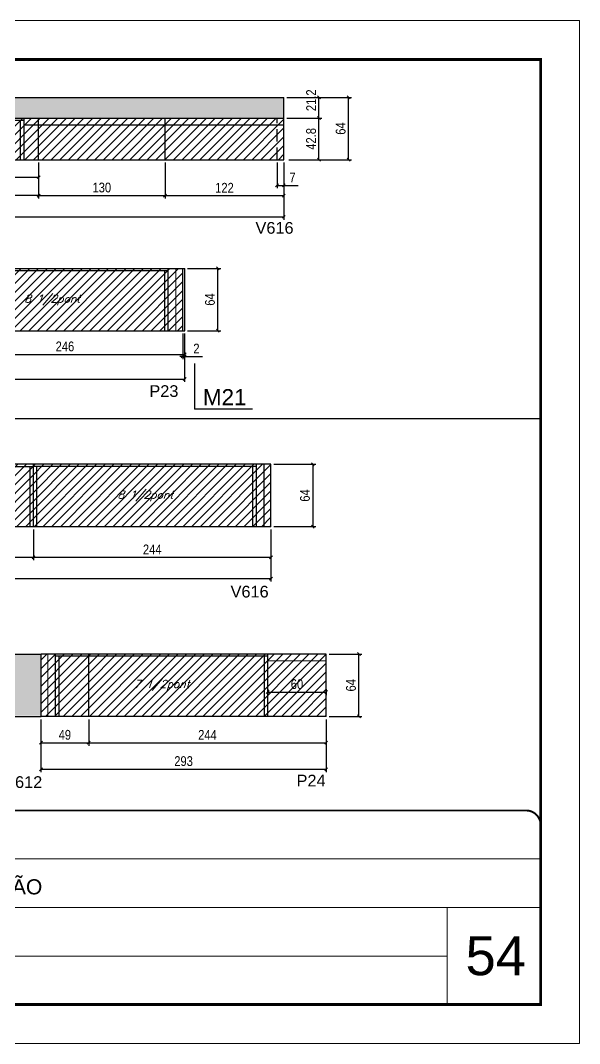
# Model space of a CAD drawing. Extents: x -20960 to -5926, y -2106 to 21915.
# Drawn here: x -9711 to -9137, y 5934 to 6984 of the extents above; entities that cross this region are included whole.
import ezdxf

# ---------------------------------------------------------------- set-up
doc = ezdxf.new("R2010")
doc.units = 0
for name, pattern in [('CONTINUO', [0]), ('DASHED', [0.75, 0.5, -0.25]), ('HIDDEN', [0.375, 0.25, -0.125])]:
    doc.linetypes.add(name, pattern=pattern)
for name, color, linetype in [('5', 5, 'Continuous'), ('COTA', 241, 'Continuous'), ('NOMENCLATURA', 7, 'Continuous'), ('Painéis', 200, 'Continuous'), ('Reaproveitamento', 251, 'Continuous'), ('SARR_2.2x7', 40, 'Continuous'), ('SARR_3.5x7', 81, 'Continuous'), ('texto', 7, 'Continuous')]:
    doc.layers.add(name, color=color, linetype=linetype)
for name, color, linetype, lineweight in [('CARIMBO', 255, 'Continuous', 9), ('Folhas', 255, 'Continuous', 9), ('Sarr 2.2x7', 40, 'Continuous', 9), ('SARRAFO DE PRESSAO', 251, 'DASHED', 9)]:
    doc.layers.add(name, color=color, linetype=linetype, lineweight=lineweight)
doc.styles.add('ARIAL', font='arial.ttf')
doc.styles.add('COTA TECNICA', font='techl___.ttf', dxfattribs={"height": 10})
doc.styles.add('COTA TECNICA-50', font='techl___.ttf', dxfattribs={"height": 9})
doc.styles.add('Romans', font='romans.shx')
doc.styles.get("Standard").update_dxf_attribs({"font": 'arial.ttf'})
doc.dimstyles.new('COTA PAINEL-50', dxfattribs={"dimtxt": 9, "dimasz": 3, "dimexe": 3, "dimexo": 3, "dimgap": 3, "dimtad": 1, "dimdec": 1, "dimzin": 12, "dimdsep": 46, "dimtxsty": 'COTA TECNICA-50', "dimblk1": 'OBLIQUE', "dimblk2": 'OBLIQUE', "dimsah": 1, "dimcen": 0.9, "dimclrd": 4, "dimclre": 4, "dimclrt": 240, "dimadec": 1, "dimazin": 3, "dimtfac": 1, "dimtdec": 1, "dimtmove": 0, "dimatfit": 3, "dimfxl": 1, "dimtolj": 1, "dimtzin": 12, "dimarcsym": 0})
doc.dimstyles.new('PAINEL', dxfattribs={"dimtxt": 10, "dimasz": 3, "dimexe": 3, "dimexo": 3, "dimgap": 3, "dimtad": 1, "dimdec": 1, "dimzin": 12, "dimdsep": 46, "dimtxsty": 'COTA TECNICA', "dimblk1": 'OBLIQUE', "dimblk2": 'OBLIQUE', "dimsah": 1, "dimcen": 0.9, "dimclrd": 4, "dimclre": 4, "dimclrt": 240, "dimadec": 1, "dimazin": 3, "dimtfac": 1, "dimtdec": 1, "dimtmove": 0, "dimatfit": 3, "dimfxl": 1, "dimtolj": 1, "dimtzin": 12, "dimarcsym": 0})
pattern_1 = [(45, (6116.408, 8879.582), (-4.490128, 4.490128), [])]

# ---------------------------------------------------------------- blocks, each defined once
blk = doc.blocks.new('9999999999')
at = {"color": 30, "linetype": 'CONTINUO'}
for p, q in [((98564.6, 34379.6), (99584, 34379.6)), ((98564.6, 34329.8), (99488, 34329.8)), ((99584, 34329.8), (99488, 34329.8)), ((99488, 34329.8), (99488, 34230.2)), ((98564.6, 34280), (99488, 34280))]:
    blk.add_line(p, q, dxfattribs=at)
at = {"color": 30, "linetype": 'CONTINUO', "const_width": 2}
blk.add_lwpolyline([(99584, 34230.2), (99584, 34414.4, 0.414214), (99569, 34429.4), (98229, 34429.4, 0.414214), (98214, 34414.4), (98214, 34245.2, 0.414214), (98229, 34230.2), (99584, 34230.2)], format="xyb", dxfattribs=at)
at = {"layer": 'Folhas'}
blk.add_lwpolyline([(98139, 34190.2), (99624, 34190.2), (99624, 35240.2), (98139, 35240.2)], close=True, dxfattribs=at)
at = {"layer": 'Folhas', "color": 30, "const_width": 3}
blk.add_lwpolyline([(98214, 34230.2), (99584, 34230.2), (99584, 35200.2), (98214, 35200.2)], close=True, dxfattribs=at)
at = {"color": 7, "linetype": 'Continuous', "ltscale": 5, "style": 'ARIAL'}
blk.add_text('HOSPITAL ASSUNÇÃO', height=15.483, dxfattribs=at).set_placement((98837.7, 34343.3))
blk = doc.blocks.new('_Oblique')
at = {"color": 0, "linetype": 'ByBlock', "lineweight": -2}
blk.add_line((-0.5, -0.5), (0.5, 0.5), dxfattribs=at)
blk = doc.blocks.new('*D1899')
at = {"layer": 'COTA', "color": 4, "linetype": 'ByBlock', "lineweight": -2, "transparency": 16777216}
for p, q in [((-9698, 6461.4), (-9698, 6429.9)), ((-9454, 6461.4), (-9454, 6429.9)), ((-9454, 6432.9), (-9698, 6432.9))]:
    blk.add_line(p, q, dxfattribs=at)
at = {"layer": 'Defpoints', "color": 0, "linetype": 'ByBlock', "transparency": 16777216}
for p in [(-9698, 6464.4), (-9454, 6464.4), (-9698, 6432.9)]:
    blk.add_point(p, dxfattribs=at)
at = {"layer": 'COTA', "color": 4, "linetype": 'ByBlock', "lineweight": -2, "transparency": 16777216, "xscale": 3, "yscale": 3, "zscale": 3, "rotation": 180}
blk.add_blockref('_Oblique', (-9698, 6432.9), dxfattribs=at)
at = {"layer": 'COTA', "color": 4, "linetype": 'ByBlock', "lineweight": -2, "transparency": 16777216, "xscale": 3, "yscale": 3, "zscale": 3}
blk.add_blockref('_Oblique', (-9454, 6432.9), dxfattribs=at)
at = {"layer": 'COTA', "color": 240, "linetype": 'ByBlock', "transparency": 16777216, "insert": (-9576, 6441), "char_height": 10, "attachment_point": 5, "style": 'COTA TECNICA'}
blk.add_mtext('\\A1;244', dxfattribs=at)
blk = doc.blocks.new('*D1900')
at = {"layer": 'COTA', "color": 4, "linetype": 'ByBlock', "lineweight": -2, "transparency": 16777216}
for p, q in [((-9887, 6461.4), (-9887, 6429.9)), ((-9698, 6461.4), (-9698, 6429.9)), ((-9698, 6432.9), (-9887, 6432.9))]:
    blk.add_line(p, q, dxfattribs=at)
at = {"layer": 'Defpoints', "color": 0, "linetype": 'ByBlock', "transparency": 16777216}
for p in [(-9887, 6464.4), (-9698, 6464.4), (-9887, 6432.9)]:
    blk.add_point(p, dxfattribs=at)
at = {"layer": 'COTA', "color": 4, "linetype": 'ByBlock', "lineweight": -2, "transparency": 16777216, "xscale": 3, "yscale": 3, "zscale": 3, "rotation": 180}
blk.add_blockref('_Oblique', (-9887, 6432.9), dxfattribs=at)
at = {"layer": 'COTA', "color": 4, "linetype": 'ByBlock', "lineweight": -2, "transparency": 16777216, "xscale": 3, "yscale": 3, "zscale": 3}
blk.add_blockref('_Oblique', (-9698, 6432.9), dxfattribs=at)
at = {"layer": 'COTA', "color": 240, "linetype": 'ByBlock', "transparency": 16777216, "insert": (-9792.5, 6441), "char_height": 10, "attachment_point": 5, "style": 'COTA TECNICA'}
blk.add_mtext('\\A1;189', dxfattribs=at)
blk = doc.blocks.new('*D1937')
at = {"layer": 'COTA', "color": 4, "linetype": 'ByBlock', "lineweight": -2, "transparency": 16777216}
for p, q in [((-9451, 6528.4), (-9408, 6528.4)), ((-9411, 6528.4), (-9411, 6464.4)), ((-9451, 6464.4), (-9408, 6464.4))]:
    blk.add_line(p, q, dxfattribs=at)
at = {"layer": 'Defpoints', "color": 0, "linetype": 'ByBlock', "transparency": 16777216}
for p in [(-9454, 6528.4), (-9454, 6464.4), (-9411, 6464.4)]:
    blk.add_point(p, dxfattribs=at)
at = {"layer": 'COTA', "color": 4, "linetype": 'ByBlock', "lineweight": -2, "transparency": 16777216, "xscale": 3, "yscale": 3, "zscale": 3}
for p, rotation in [((-9411, 6528.4), 90), ((-9411, 6464.4), 270)]:
    blk.add_blockref('_Oblique', p, dxfattribs=dict(at, rotation=rotation))
at = {"layer": 'COTA', "color": 240, "linetype": 'ByBlock', "transparency": 16777216, "insert": (-9419.1, 6496.4), "char_height": 10, "attachment_point": 5, "rotation": 90, "style": 'COTA TECNICA'}
blk.add_mtext('\\A1;64', dxfattribs=at)
blk = doc.blocks.new('*D1910')
at = {"layer": 'COTA', "color": 4, "linetype": 'ByBlock', "lineweight": -2, "transparency": 16777216}
for p, q in [((-9394.3, 6333.6), (-9360.7, 6333.6)), ((-9363.7, 6269.6), (-9363.7, 6333.6)), ((-9394.3, 6269.6), (-9360.7, 6269.6))]:
    blk.add_line(p, q, dxfattribs=at)
at = {"layer": 'Defpoints', "color": 0, "linetype": 'ByBlock', "transparency": 16777216}
for p in [(-9397.3, 6333.6), (-9363.7, 6333.6), (-9397.3, 6269.6)]:
    blk.add_point(p, dxfattribs=at)
at = {"layer": 'COTA', "color": 4, "linetype": 'ByBlock', "lineweight": -2, "transparency": 16777216, "xscale": 3, "yscale": 3, "zscale": 3}
for p, rotation in [((-9363.7, 6333.6), 90), ((-9363.7, 6269.6), 270)]:
    blk.add_blockref('_Oblique', p, dxfattribs=dict(at, rotation=rotation))
at = {"layer": 'COTA', "color": 240, "linetype": 'ByBlock', "transparency": 16777216, "insert": (-9371.8, 6301.6), "char_height": 10, "attachment_point": 5, "rotation": 90, "style": 'COTA TECNICA'}
blk.add_mtext('\\A1;64', dxfattribs=at)
blk = doc.blocks.new('*D1956')
at = {"layer": 'COTA', "color": 4, "linetype": 'ByBlock', "lineweight": -2, "transparency": 16777216}
for p, q in [((-9690.3, 6266.6), (-9690.3, 6212.4)), ((-9397.3, 6266.6), (-9397.3, 6212.4)), ((-9690.3, 6215.4), (-9397.3, 6215.4))]:
    blk.add_line(p, q, dxfattribs=at)
at = {"layer": 'Defpoints', "color": 0, "linetype": 'ByBlock', "transparency": 16777216}
for p in [(-9690.3, 6269.6), (-9397.3, 6269.6), (-9397.3, 6215.4)]:
    blk.add_point(p, dxfattribs=at)
at = {"layer": 'COTA', "color": 4, "linetype": 'ByBlock', "lineweight": -2, "transparency": 16777216, "xscale": 3, "yscale": 3, "zscale": 3, "rotation": 180}
blk.add_blockref('_Oblique', (-9690.3, 6215.4), dxfattribs=at)
at = {"layer": 'COTA', "color": 4, "linetype": 'ByBlock', "lineweight": -2, "transparency": 16777216, "xscale": 3, "yscale": 3, "zscale": 3}
blk.add_blockref('_Oblique', (-9397.3, 6215.4), dxfattribs=at)
at = {"layer": 'COTA', "color": 240, "linetype": 'ByBlock', "transparency": 16777216, "insert": (-9543.8, 6223.7), "char_height": 10, "attachment_point": 5, "style": 'COTA TECNICA'}
blk.add_mtext('\\A1;293', dxfattribs=at)
blk = doc.blocks.new('*D1957')
at = {"layer": 'COTA', "color": 4, "linetype": 'ByBlock', "lineweight": -2, "transparency": 16777216}
for p, q in [((-9690.3, 6266.6), (-9690.3, 6239.6)), ((-9641.3, 6266.6), (-9641.3, 6239.6)), ((-9690.3, 6242.6), (-9641.3, 6242.6))]:
    blk.add_line(p, q, dxfattribs=at)
at = {"layer": 'Defpoints', "color": 0, "linetype": 'ByBlock', "transparency": 16777216}
for p in [(-9690.3, 6269.6), (-9641.3, 6269.6), (-9641.3, 6242.6)]:
    blk.add_point(p, dxfattribs=at)
at = {"layer": 'COTA', "color": 4, "linetype": 'ByBlock', "lineweight": -2, "transparency": 16777216, "xscale": 3, "yscale": 3, "zscale": 3, "rotation": 180}
blk.add_blockref('_Oblique', (-9690.3, 6242.6), dxfattribs=at)
at = {"layer": 'COTA', "color": 4, "linetype": 'ByBlock', "lineweight": -2, "transparency": 16777216, "xscale": 3, "yscale": 3, "zscale": 3}
blk.add_blockref('_Oblique', (-9641.3, 6242.6), dxfattribs=at)
at = {"layer": 'COTA', "color": 240, "linetype": 'ByBlock', "transparency": 16777216, "insert": (-9665.8, 6250.7), "char_height": 10, "attachment_point": 5, "style": 'COTA TECNICA'}
blk.add_mtext('\\A1;49', dxfattribs=at)
blk = doc.blocks.new('*D1958')
at = {"layer": 'COTA', "color": 4, "linetype": 'ByBlock', "lineweight": -2, "transparency": 16777216}
for p, q in [((-9641.3, 6266.6), (-9641.3, 6239.6)), ((-9397.3, 6266.6), (-9397.3, 6239.6)), ((-9641.3, 6242.6), (-9397.3, 6242.6))]:
    blk.add_line(p, q, dxfattribs=at)
at = {"layer": 'Defpoints', "color": 0, "linetype": 'ByBlock', "transparency": 16777216}
for p in [(-9641.3, 6269.6), (-9397.3, 6269.6), (-9397.3, 6242.6)]:
    blk.add_point(p, dxfattribs=at)
at = {"layer": 'COTA', "color": 4, "linetype": 'ByBlock', "lineweight": -2, "transparency": 16777216, "xscale": 3, "yscale": 3, "zscale": 3, "rotation": 180}
blk.add_blockref('_Oblique', (-9641.3, 6242.6), dxfattribs=at)
at = {"layer": 'COTA', "color": 4, "linetype": 'ByBlock', "lineweight": -2, "transparency": 16777216, "xscale": 3, "yscale": 3, "zscale": 3}
blk.add_blockref('_Oblique', (-9397.3, 6242.6), dxfattribs=at)
at = {"layer": 'COTA', "color": 240, "linetype": 'ByBlock', "transparency": 16777216, "insert": (-9519.3, 6250.7), "char_height": 10, "attachment_point": 5, "style": 'COTA TECNICA'}
blk.add_mtext('\\A1;244', dxfattribs=at)
blk = doc.blocks.new('*D1959')
at = {"layer": 'COTA', "color": 4, "linetype": 'ByBlock', "lineweight": -2, "transparency": 16777216}
for p, q in [((-9457.3, 6297.5), (-9457.3, 6291.6)), ((-9457.3, 6294.6), (-9397.3, 6294.6)), ((-9397.3, 6297.5), (-9397.3, 6291.6))]:
    blk.add_line(p, q, dxfattribs=at)
at = {"layer": 'Defpoints', "color": 0, "linetype": 'ByBlock', "transparency": 16777216}
for p in [(-9457.3, 6300.5), (-9397.3, 6300.5), (-9397.3, 6294.6)]:
    blk.add_point(p, dxfattribs=at)
at = {"layer": 'COTA', "color": 4, "linetype": 'ByBlock', "lineweight": -2, "transparency": 16777216, "xscale": 3, "yscale": 3, "zscale": 3, "rotation": 180}
blk.add_blockref('_Oblique', (-9457.3, 6294.6), dxfattribs=at)
at = {"layer": 'COTA', "color": 4, "linetype": 'ByBlock', "lineweight": -2, "transparency": 16777216, "xscale": 3, "yscale": 3, "zscale": 3}
blk.add_blockref('_Oblique', (-9397.3, 6294.6), dxfattribs=at)
at = {"layer": 'COTA', "color": 240, "linetype": 'ByBlock', "transparency": 16777216, "insert": (-9427.3, 6302.7), "char_height": 10, "attachment_point": 5, "style": 'COTA TECNICA'}
blk.add_mtext('\\A1;60', dxfattribs=at)
blk = doc.blocks.new('*D1918')
at = {"layer": 'COTA', "color": 4, "linetype": 'ByBlock', "lineweight": -2, "transparency": 16777216}
for p, q in [((-10133, 6461.4), (-10133, 6408.1)), ((-9454, 6461.4), (-9454, 6408.1)), ((-10133, 6411.1), (-9454, 6411.1))]:
    blk.add_line(p, q, dxfattribs=at)
at = {"layer": 'Defpoints', "color": 0, "linetype": 'ByBlock', "transparency": 16777216}
for p in [(-10133, 6464.4), (-9454, 6464.4), (-9454, 6411.1)]:
    blk.add_point(p, dxfattribs=at)
at = {"layer": 'COTA', "color": 4, "linetype": 'ByBlock', "lineweight": -2, "transparency": 16777216, "xscale": 3, "yscale": 3, "zscale": 3}
for p, rotation in [((-10133, 6411.1), 179.9997168164374), ((-9454, 6411.1), 359.9997168164374)]:
    blk.add_blockref('_Oblique', p, dxfattribs=dict(at, rotation=rotation))
at = {"layer": 'COTA', "color": 240, "linetype": 'ByBlock', "transparency": 16777216, "insert": (-9793.5, 6418.7), "char_height": 9, "attachment_point": 5, "rotation": 359.9997, "style": 'COTA TECNICA-50'}
blk.add_mtext('\\A1;679', dxfattribs=at)
blk = doc.blocks.new('*D1925')
at = {"layer": 'COTA', "color": 4, "linetype": 'ByBlock', "lineweight": -2, "transparency": 16777216}
for p, q in [((-9936.8, 6838), (-9936.8, 6820.1)), ((-9692.8, 6838), (-9692.8, 6820.1)), ((-9936.8, 6823.1), (-9692.8, 6823.1))]:
    blk.add_line(p, q, dxfattribs=at)
at = {"layer": 'Defpoints', "color": 0, "linetype": 'ByBlock', "transparency": 16777216}
for p in [(-9936.8, 6841), (-9692.8, 6841), (-9692.8, 6823.1)]:
    blk.add_point(p, dxfattribs=at)
at = {"layer": 'COTA', "color": 4, "linetype": 'ByBlock', "lineweight": -2, "transparency": 16777216, "xscale": 3, "yscale": 3, "zscale": 3, "rotation": 180}
blk.add_blockref('_Oblique', (-9936.8, 6823.1), dxfattribs=at)
at = {"layer": 'COTA', "color": 4, "linetype": 'ByBlock', "lineweight": -2, "transparency": 16777216, "xscale": 3, "yscale": 3, "zscale": 3}
blk.add_blockref('_Oblique', (-9692.8, 6823.1), dxfattribs=at)
at = {"layer": 'COTA', "color": 240, "linetype": 'ByBlock', "transparency": 16777216, "insert": (-9814.8, 6831.2), "char_height": 10, "attachment_point": 5, "style": 'COTA TECNICA'}
blk.add_mtext('\\A1;244', dxfattribs=at)
blk = doc.blocks.new('*D1961')
at = {"layer": 'COTA', "color": 4, "linetype": 'ByBlock', "lineweight": -2, "transparency": 16777216}
for p, q in [((-9539.7, 6729.5), (-9505.6, 6729.5)), ((-9508.6, 6665.5), (-9508.6, 6729.5)), ((-9539.7, 6665.5), (-9505.6, 6665.5))]:
    blk.add_line(p, q, dxfattribs=at)
at = {"layer": 'Defpoints', "color": 0, "linetype": 'ByBlock', "transparency": 16777216}
for p in [(-9542.7, 6729.5), (-9508.6, 6729.5), (-9542.7, 6665.5)]:
    blk.add_point(p, dxfattribs=at)
at = {"layer": 'COTA', "color": 4, "linetype": 'ByBlock', "lineweight": -2, "transparency": 16777216, "xscale": 3, "yscale": 3, "zscale": 3}
for p, rotation in [((-9508.6, 6729.5), 90), ((-9508.6, 6665.5), 270)]:
    blk.add_blockref('_Oblique', p, dxfattribs=dict(at, rotation=rotation))
at = {"layer": 'COTA', "color": 240, "linetype": 'ByBlock', "transparency": 16777216, "insert": (-9516.7, 6697.5), "char_height": 10, "attachment_point": 5, "rotation": 90, "style": 'COTA TECNICA'}
blk.add_mtext('\\A1;64', dxfattribs=at)
blk = doc.blocks.new('*D1962')
at = {"layer": 'COTA', "color": 4, "linetype": 'ByBlock', "lineweight": -2, "transparency": 16777216}
for p, q in [((-9788.7, 6662.5), (-9788.7, 6638.2)), ((-9542.7, 6662.5), (-9542.7, 6638.2)), ((-9788.7, 6641.2), (-9542.7, 6641.2))]:
    blk.add_line(p, q, dxfattribs=at)
at = {"layer": 'Defpoints', "color": 0, "linetype": 'ByBlock', "transparency": 16777216}
for p in [(-9788.7, 6665.5), (-9542.7, 6665.5), (-9542.7, 6641.2)]:
    blk.add_point(p, dxfattribs=at)
at = {"layer": 'COTA', "color": 4, "linetype": 'ByBlock', "lineweight": -2, "transparency": 16777216, "xscale": 3, "yscale": 3, "zscale": 3, "rotation": 180}
blk.add_blockref('_Oblique', (-9788.7, 6641.2), dxfattribs=at)
at = {"layer": 'COTA', "color": 4, "linetype": 'ByBlock', "lineweight": -2, "transparency": 16777216, "xscale": 3, "yscale": 3, "zscale": 3}
blk.add_blockref('_Oblique', (-9542.7, 6641.2), dxfattribs=at)
at = {"layer": 'COTA', "color": 240, "linetype": 'ByBlock', "transparency": 16777216, "insert": (-9665.7, 6649.3), "char_height": 10, "attachment_point": 5, "style": 'COTA TECNICA'}
blk.add_mtext('\\A1;246', dxfattribs=at)
blk = doc.blocks.new('*D1964')
at = {"layer": 'COTA', "color": 4, "linetype": 'ByBlock', "lineweight": -2, "transparency": 16777216}
for p, q in [((-9544.7, 6662.5), (-9544.7, 6636.2)), ((-9542.7, 6662.5), (-9542.7, 6636.2)), ((-9544.7, 6639.2), (-9547.7, 6639.2)), ((-9544.7, 6639.2), (-9542.7, 6639.2)), ((-9542.7, 6639.2), (-9524.5, 6639.2))]:
    blk.add_line(p, q, dxfattribs=at)
at = {"layer": 'Defpoints', "color": 0, "linetype": 'ByBlock', "transparency": 16777216}
for p in [(-9544.7, 6665.5), (-9542.7, 6665.5), (-9542.7, 6639.2)]:
    blk.add_point(p, dxfattribs=at)
at = {"layer": 'COTA', "color": 4, "linetype": 'ByBlock', "lineweight": -2, "transparency": 16777216, "xscale": 3, "yscale": 3, "zscale": 3}
blk.add_blockref('_Oblique', (-9544.7, 6639.2), dxfattribs=at)
at = {"layer": 'COTA', "color": 4, "linetype": 'ByBlock', "lineweight": -2, "transparency": 16777216, "xscale": 3, "yscale": 3, "zscale": 3, "rotation": 180}
blk.add_blockref('_Oblique', (-9542.7, 6639.2), dxfattribs=at)
at = {"layer": 'COTA', "color": 240, "linetype": 'ByBlock', "transparency": 16777216, "insert": (-9530.6, 6647.2), "char_height": 10, "attachment_point": 5, "style": 'COTA TECNICA'}
blk.add_mtext('\\A1;2', dxfattribs=at)
blk = doc.blocks.new('*D1928')
at = {"layer": 'COTA', "color": 4, "linetype": 'ByBlock', "lineweight": -2, "transparency": 16777216}
for p, q in [((-10211.8, 6838), (-10211.8, 6779.4)), ((-9440.8, 6838), (-9440.8, 6779.4)), ((-10211.8, 6782.4), (-9440.8, 6782.4))]:
    blk.add_line(p, q, dxfattribs=at)
at = {"layer": 'Defpoints', "color": 0, "linetype": 'ByBlock', "transparency": 16777216}
for p in [(-10211.8, 6841), (-9440.8, 6841), (-9440.8, 6782.4)]:
    blk.add_point(p, dxfattribs=at)
at = {"layer": 'COTA', "color": 4, "linetype": 'ByBlock', "lineweight": -2, "transparency": 16777216, "xscale": 3, "yscale": 3, "zscale": 3, "rotation": 180}
blk.add_blockref('_Oblique', (-10211.8, 6782.4), dxfattribs=at)
at = {"layer": 'COTA', "color": 4, "linetype": 'ByBlock', "lineweight": -2, "transparency": 16777216, "xscale": 3, "yscale": 3, "zscale": 3}
blk.add_blockref('_Oblique', (-9440.8, 6782.4), dxfattribs=at)
at = {"layer": 'COTA', "color": 240, "linetype": 'ByBlock', "transparency": 16777216, "insert": (-9826.3, 6790.4), "char_height": 10, "attachment_point": 5, "style": 'COTA TECNICA'}
blk.add_mtext('\\A1;771', dxfattribs=at)
blk = doc.blocks.new('*D1966')
at = {"layer": 'COTA', "color": 4, "linetype": 'ByBlock', "lineweight": -2, "transparency": 16777216}
for p, q in [((-10221.7, 6662.5), (-10221.7, 6612.9)), ((-9542.7, 6662.5), (-9542.7, 6612.9)), ((-10221.7, 6615.9), (-9542.7, 6615.9))]:
    blk.add_line(p, q, dxfattribs=at)
at = {"layer": 'Defpoints', "color": 0, "linetype": 'ByBlock', "transparency": 16777216}
for p in [(-10221.7, 6665.5), (-9542.7, 6665.5), (-9542.7, 6615.9)]:
    blk.add_point(p, dxfattribs=at)
at = {"layer": 'COTA', "color": 4, "linetype": 'ByBlock', "lineweight": -2, "transparency": 16777216, "xscale": 3, "yscale": 3, "zscale": 3, "rotation": 180}
blk.add_blockref('_Oblique', (-10221.7, 6615.9), dxfattribs=at)
at = {"layer": 'COTA', "color": 4, "linetype": 'ByBlock', "lineweight": -2, "transparency": 16777216, "xscale": 3, "yscale": 3, "zscale": 3}
blk.add_blockref('_Oblique', (-9542.7, 6615.9), dxfattribs=at)
at = {"layer": 'COTA', "color": 240, "linetype": 'ByBlock', "transparency": 16777216, "insert": (-9882.2, 6623.5), "char_height": 9, "attachment_point": 5, "style": 'COTA TECNICA-50'}
blk.add_mtext('\\A1;679', dxfattribs=at)
blk = doc.blocks.new('*D1930')
at = {"layer": 'COTA', "color": 4, "linetype": 'ByBlock', "lineweight": -2, "transparency": 16777216}
for p, q in [((-9437.8, 6883.8), (-9401.7, 6883.8)), ((-9404.7, 6841), (-9404.7, 6883.8)), ((-9435.8, 6841), (-9401.7, 6841))]:
    blk.add_line(p, q, dxfattribs=at)
at = {"layer": 'Defpoints', "color": 0, "linetype": 'ByBlock', "transparency": 16777216}
for p in [(-9440.8, 6883.8), (-9404.7, 6883.8), (-9438.8, 6841)]:
    blk.add_point(p, dxfattribs=at)
at = {"layer": 'COTA', "color": 4, "linetype": 'ByBlock', "lineweight": -2, "transparency": 16777216, "xscale": 3, "yscale": 3, "zscale": 3}
for p, rotation in [((-9404.7, 6883.8), 90), ((-9404.7, 6841), 270)]:
    blk.add_blockref('_Oblique', p, dxfattribs=dict(at, rotation=rotation))
at = {"layer": 'COTA', "color": 240, "linetype": 'ByBlock', "transparency": 16777216, "insert": (-9412.8, 6862.4), "char_height": 10, "attachment_point": 5, "rotation": 90, "style": 'COTA TECNICA'}
blk.add_mtext('\\A1;42.8', dxfattribs=at)
blk = doc.blocks.new('*D1931')
at = {"layer": 'COTA', "color": 4, "linetype": 'ByBlock', "lineweight": -2, "transparency": 16777216}
for p, q in [((-9437.8, 6905), (-9401.7, 6905)), ((-9404.7, 6883.8), (-9404.7, 6905)), ((-9437.8, 6883.8), (-9401.7, 6883.8))]:
    blk.add_line(p, q, dxfattribs=at)
at = {"layer": 'Defpoints', "color": 0, "linetype": 'ByBlock', "transparency": 16777216}
for p in [(-9440.8, 6905), (-9404.7, 6905), (-9440.8, 6883.8)]:
    blk.add_point(p, dxfattribs=at)
at = {"layer": 'COTA', "color": 4, "linetype": 'ByBlock', "lineweight": -2, "transparency": 16777216, "xscale": 3, "yscale": 3, "zscale": 3}
for p, rotation in [((-9404.7, 6905), 90), ((-9404.7, 6883.8), 270)]:
    blk.add_blockref('_Oblique', p, dxfattribs=dict(at, rotation=rotation))
at = {"layer": 'COTA', "color": 240, "linetype": 'ByBlock', "transparency": 16777216, "insert": (-9412.8, 6902), "char_height": 10, "attachment_point": 5, "rotation": 90, "style": 'COTA TECNICA'}
blk.add_mtext('\\A1;21.2', dxfattribs=at)
blk = doc.blocks.new('*D1932')
at = {"layer": 'COTA', "color": 4, "linetype": 'ByBlock', "lineweight": -2, "transparency": 16777216}
for p, q in [((-9437.8, 6905), (-9371.3, 6905)), ((-9374.3, 6841), (-9374.3, 6905)), ((-9435.8, 6841), (-9371.3, 6841))]:
    blk.add_line(p, q, dxfattribs=at)
at = {"layer": 'Defpoints', "color": 0, "linetype": 'ByBlock', "transparency": 16777216}
for p in [(-9440.8, 6905), (-9374.3, 6905), (-9438.8, 6841)]:
    blk.add_point(p, dxfattribs=at)
at = {"layer": 'COTA', "color": 4, "linetype": 'ByBlock', "lineweight": -2, "transparency": 16777216, "xscale": 3, "yscale": 3, "zscale": 3}
for p, rotation in [((-9374.3, 6905), 90), ((-9374.3, 6841), 270)]:
    blk.add_blockref('_Oblique', p, dxfattribs=dict(at, rotation=rotation))
at = {"layer": 'COTA', "color": 240, "linetype": 'ByBlock', "transparency": 16777216, "insert": (-9382.4, 6873), "char_height": 10, "attachment_point": 5, "rotation": 90, "style": 'COTA TECNICA'}
blk.add_mtext('\\A1;64', dxfattribs=at)
blk = doc.blocks.new('*D1968')
at = {"layer": 'COTA', "color": 4, "lineweight": -2, "ltscale": 25, "transparency": 16777216}
for p, q in [((-9447.8, 6838), (-9447.8, 6811.7)), ((-9440.8, 6838), (-9440.8, 6811.7)), ((-9447.8, 6814.7), (-9440.8, 6814.7)), ((-9440.8, 6814.7), (-9426, 6814.7))]:
    blk.add_line(p, q, dxfattribs=at)
at = {"layer": 'Defpoints', "color": 0, "ltscale": 25, "transparency": 16777216}
for p in [(-9447.8, 6841), (-9440.8, 6841), (-9440.8, 6814.7)]:
    blk.add_point(p, dxfattribs=at)
at = {"layer": 'COTA', "color": 4, "lineweight": -2, "ltscale": 25, "transparency": 16777216, "xscale": 3, "yscale": 3, "zscale": 3, "rotation": 180}
blk.add_blockref('_Oblique', (-9447.8, 6814.7), dxfattribs=at)
at = {"layer": 'COTA', "color": 4, "lineweight": -2, "ltscale": 25, "transparency": 16777216, "xscale": 3, "yscale": 3, "zscale": 3}
blk.add_blockref('_Oblique', (-9440.8, 6814.7), dxfattribs=at)
at = {"layer": 'COTA', "color": 240, "ltscale": 25, "transparency": 16777216, "insert": (-9431.9, 6822.7), "char_height": 10, "attachment_point": 5, "style": 'COTA TECNICA'}
blk.add_mtext('\\A1;7', dxfattribs=at)
blk = doc.blocks.new('*D1969')
at = {"layer": 'COTA', "color": 4, "lineweight": -2, "ltscale": 25, "transparency": 16777216}
for p, q in [((-9692.8, 6838), (-9692.8, 6801.2)), ((-9562.8, 6838), (-9562.8, 6801.2)), ((-9692.8, 6804.2), (-9562.8, 6804.2))]:
    blk.add_line(p, q, dxfattribs=at)
at = {"layer": 'Defpoints', "color": 0, "ltscale": 25, "transparency": 16777216}
for p in [(-9692.8, 6841), (-9562.8, 6841), (-9562.8, 6804.2)]:
    blk.add_point(p, dxfattribs=at)
at = {"layer": 'COTA', "color": 4, "lineweight": -2, "ltscale": 25, "transparency": 16777216, "xscale": 3, "yscale": 3, "zscale": 3, "rotation": 180}
blk.add_blockref('_Oblique', (-9692.8, 6804.2), dxfattribs=at)
at = {"layer": 'COTA', "color": 4, "lineweight": -2, "ltscale": 25, "transparency": 16777216, "xscale": 3, "yscale": 3, "zscale": 3}
blk.add_blockref('_Oblique', (-9562.8, 6804.2), dxfattribs=at)
at = {"layer": 'COTA', "color": 240, "ltscale": 25, "transparency": 16777216, "insert": (-9627.8, 6812.4), "char_height": 10, "attachment_point": 5, "style": 'COTA TECNICA'}
blk.add_mtext('\\A1;130', dxfattribs=at)
blk = doc.blocks.new('*D1970')
at = {"layer": 'COTA', "color": 4, "lineweight": -2, "ltscale": 25, "transparency": 16777216}
for p, q in [((-9562.8, 6838), (-9562.8, 6801.2)), ((-9440.8, 6838), (-9440.8, 6801.2)), ((-9562.8, 6804.2), (-9440.8, 6804.2))]:
    blk.add_line(p, q, dxfattribs=at)
at = {"layer": 'Defpoints', "color": 0, "ltscale": 25, "transparency": 16777216}
for p in [(-9562.8, 6841), (-9440.8, 6841), (-9440.8, 6804.2)]:
    blk.add_point(p, dxfattribs=at)
at = {"layer": 'COTA', "color": 4, "lineweight": -2, "ltscale": 25, "transparency": 16777216, "xscale": 3, "yscale": 3, "zscale": 3, "rotation": 180}
blk.add_blockref('_Oblique', (-9562.8, 6804.2), dxfattribs=at)
at = {"layer": 'COTA', "color": 4, "lineweight": -2, "ltscale": 25, "transparency": 16777216, "xscale": 3, "yscale": 3, "zscale": 3}
blk.add_blockref('_Oblique', (-9440.8, 6804.2), dxfattribs=at)
at = {"layer": 'COTA', "color": 240, "ltscale": 25, "transparency": 16777216, "insert": (-9501.8, 6812.2), "char_height": 10, "attachment_point": 5, "style": 'COTA TECNICA'}
blk.add_mtext('\\A1;122', dxfattribs=at)
blk = doc.blocks.new('*D1971')
at = {"layer": 'COTA', "color": 4, "lineweight": -2, "ltscale": 25, "transparency": 16777216}
for p, q in [((-9999.8, 6838), (-9999.8, 6801.2)), ((-9692.8, 6838), (-9692.8, 6801.2)), ((-9692.8, 6804.2), (-9999.8, 6804.2))]:
    blk.add_line(p, q, dxfattribs=at)
at = {"layer": 'Defpoints', "color": 0, "ltscale": 25, "transparency": 16777216}
for p in [(-9999.8, 6841), (-9692.8, 6841), (-9999.8, 6804.2)]:
    blk.add_point(p, dxfattribs=at)
at = {"layer": 'COTA', "color": 4, "lineweight": -2, "ltscale": 25, "transparency": 16777216, "xscale": 3, "yscale": 3, "zscale": 3, "rotation": 180}
blk.add_blockref('_Oblique', (-9999.8, 6804.2), dxfattribs=at)
at = {"layer": 'COTA', "color": 4, "lineweight": -2, "ltscale": 25, "transparency": 16777216, "xscale": 3, "yscale": 3, "zscale": 3}
blk.add_blockref('_Oblique', (-9692.8, 6804.2), dxfattribs=at)
at = {"layer": 'COTA', "color": 240, "ltscale": 25, "transparency": 16777216, "insert": (-9846.3, 6812.4), "char_height": 10, "attachment_point": 5, "style": 'COTA TECNICA'}
blk.add_mtext('\\A1;307', dxfattribs=at)

msp = doc.modelspace()

# ---------------------------------------------------------------- hatches: boundary and pattern name
at = {"layer": 'COTA', "linetype": 'ByBlock'}
h = msp.add_hatch(dxfattribs=at)
h.set_pattern_fill('AR-CONC', color=256, scale=0.03)
h.set_pattern_definition([(50, (-201688.4614, -26030.296), (5.46554007, -0.47817257), [0.5715, -6.2865]), (355, (-201688.4614, -26030.296), (-1.05730264, 5.73170536), [0.4572, -5.02921753]), (100.4514447, (-201688.006, -26030.336), (4.40823741, 5.25353256), [0.48570026, -5.34270734]), (46.1842, (-201688.4614, -26028.772), (8.13237123, -1.26126984), [0.85725, -9.42975]), (96.6355576, (-201687.784, -26028.877), (7.12212402, 7.42278374), [0.7285507, -8.01406824]), (351.184151, (-201688.4614, -26028.772), (7.12212402, 7.42278374), [0.685799, -7.54379196]), (21, (-201687.6994, -26029.153), (4.54843174, -3.06795595), [0.5715, -6.2865]), (326, (-201687.6994, -26029.153), (1.85406085, 5.52563898), [0.4572, -5.0292]), (71.451445, (-201687.3204, -26029.409), (6.40249258, 2.45768307), [0.48570026, -5.34269813]), (37.5, (-201688.4614, -26030.2961), (0.092658098, 2.536651166), [0, -4.96824, 0, -5.1054, 0, -5.04825]), (7.5, (-201688.4614, -26030.296), (2.004589875, 3.005417245), [0, -2.91084, 0, -4.85394, 0, -1.92405]), (327.5, (-201690.1607, -26030.2961), (4.067717855, -0.17186232), [0, -1.905, 0, -5.9436, 0, -7.8867]), (317.5, (-201690.9227, -26030.296), (4.44387544, 0.76279473), [0, -2.4765, 0, -3.94716, 0, -5.6007])])
h.paths.add_polyline_path([(-9440.75, 6904.99), (-10211.77, 6904.99), (-10211.77, 6883.79), (-9440.75, 6883.79)])
h = msp.add_hatch(dxfattribs=at)
h.set_pattern_fill('AR-CONC', color=256, scale=0.03)
h.set_pattern_definition([(50, (-140923.0776, -24994.2915), (5.46554007, -0.47817257), [0.5715, -6.2865]), (355, (-140923.0776, -24994.2915), (-1.05730264, 5.73170536), [0.4572, -5.02921753]), (100.4514447, (-140922.622, -24994.3314), (4.40823741, 5.25353256), [0.48570026, -5.34270734]), (46.1842, (-140923.0776, -24992.7675), (8.13237123, -1.26126984), [0.85725, -9.42975]), (96.6355576, (-140922.4, -24992.873), (7.122124, 7.42278374), [0.7285507, -8.01406824]), (351.184151, (-140923.0776, -24992.7675), (7.122124, 7.42278374), [0.685799, -7.54379196]), (21, (-140922.3156, -24993.1485), (4.54843174, -3.06795595), [0.5715, -6.2865]), (326, (-140922.3156, -24993.1485), (1.85406085, 5.52563898), [0.4572, -5.0292]), (71.451445, (-140921.9365, -24993.404), (6.40249258, 2.45768307), [0.48570026, -5.34269813]), (37.5, (-140923.0776, -24994.2915), (0.092658098, 2.536651166), [0, -4.96824, 0, -5.1054, 0, -5.04825]), (7.5, (-140923.0776, -24994.2915), (2.004589875, 3.005417245), [0, -2.91084, 0, -4.85394, 0, -1.92405]), (327.5, (-140924.7768, -24994.2915), (4.067717855, -0.17186232), [0, -1.905, 0, -5.9436, 0, -7.8867]), (317.5, (-140925.539, -24994.2915), (4.44387544, 0.76279473), [0, -2.4765, 0, -3.94716, 0, -5.6007])])
h.paths.add_polyline_path([(-9690.26, 6333.64), (-9726.01, 6333.64), (-9726.01, 6333.64), (-10133.03, 6333.64), (-10133.03, 6312.44), (-10126.03, 6312.44), (-9795, 6312.44), (-9733.02, 6312.44), (-9733.02, 6312.44), (-9726.02, 6312.44), (-9726.02, 6270.44), (-9690.26, 6270.44)])
at = {"layer": 'Reaproveitamento', "linetype": 'ByBlock'}
h = msp.add_hatch(dxfattribs=at)
h.set_pattern_fill('ANSI31', color=256, scale=2)
h.set_pattern_definition(pattern_1)
h.paths.add_polyline_path([(-9440.75, 6840.99), (-9440.75, 6883.79), (-9936.75, 6883.79), (-9936.75, 6840.99)])
h.paths.add_polyline_path([(-9894.06, 6854), (-9819.97, 6854), (-9814.47, 6869.98), (-9888.56, 6869.98)], flags=16)
h = msp.add_hatch(dxfattribs=at)
h.set_pattern_fill('ANSI31', color=256, scale=2)
h.set_pattern_definition(pattern_1)
h.paths.add_polyline_path([(-9788.66, 6729.46), (-9788.66, 6665.45), (-9544.66, 6665.45), (-9544.66, 6729.45)])
h.paths.add_polyline_path([(-9715.15, 6688.97), (-9647.53, 6688.97), (-9642.03, 6704.95), (-9709.65, 6704.95)], flags=24)
h = msp.add_hatch(dxfattribs=at)
h.set_pattern_fill('ANSI31', color=256, scale=2)
h.set_pattern_definition(pattern_1)
h.paths.add_polyline_path([(-9698.02, 6464.37), (-9698.02, 6528.37), (-9887.03, 6528.37), (-9887.03, 6464.37)])
h.paths.add_polyline_path([(-9829.12, 6487.28), (-9761.5, 6487.28), (-9756, 6503.26), (-9823.62, 6503.26)], flags=24)
h = msp.add_hatch(dxfattribs=at)
h.set_pattern_fill('ANSI31', color=256, scale=2)
h.set_pattern_definition(pattern_1)
h.paths.add_polyline_path([(-9698.02, 6528.37), (-9698.02, 6464.37), (-9454.02, 6464.37), (-9454.02, 6528.37)])
h.paths.add_polyline_path([(-9619.48, 6487.89), (-9551.86, 6487.89), (-9546.36, 6503.86), (-9613.98, 6503.86)], flags=24)
h = msp.add_hatch(dxfattribs=at)
h.set_pattern_fill('ANSI31', color=256, scale=2)
h.set_pattern_definition(pattern_1)
h.paths.add_polyline_path([(-9690.26, 6269.64), (-9641.26, 6269.64), (-9641.26, 6333.64), (-9690.26, 6333.64)])
h = msp.add_hatch(dxfattribs=at)
h.set_pattern_fill('ANSI31', color=256, scale=2)
h.set_pattern_definition(pattern_1)
h.paths.add_polyline_path([(-9641.26, 6333.64), (-9641.26, 6269.64), (-9397.26, 6269.64), (-9397.26, 6333.64)])
h.paths.add_polyline_path([(-9603.13, 6293.66), (-9535.51, 6293.66), (-9530.01, 6309.63), (-9597.63, 6309.63)], flags=24)

# ---------------------------------------------------------------- linework, layer by layer
at = {"layer": 'COTA', "linetype": 'ByBlock'}
for p, q in [((-10162.79, 6904.99), (-9440.75, 6904.99)), ((-9440.75, 6883.79), (-9440.75, 6904.99)), ((-9177, 6574.9), (-10547, 6574.9)), ((-10133.03, 6333.64), (-9690.26, 6333.64)), ((-9726.02, 6269.64), (-9690.26, 6269.64))]:
    msp.add_line(p, q, dxfattribs=at)
at = {"layer": 'NOMENCLATURA', "linetype": 'Continuous'}
for p in [(-9532.46, 6631.93), (-9472.85, 6584.85)]:
    msp.add_line(p, (-9532.46, 6584.85), dxfattribs=at)
at = {"layer": 'Painéis', "linetype": 'ByBlock'}
for p, q in [((-10211.77, 6883.79), (-9440.75, 6883.79)), ((-9692.75, 6840.99), (-9692.75, 6883.79)), ((-9562.75, 6840.99), (-9562.75, 6883.79)), ((-9440.75, 6840.99), (-9440.75, 6883.79)), ((-10211.77, 6840.99), (-9440.75, 6840.99)), ((-10221.67, 6729.46), (-9542.66, 6729.45)), ((-9544.66, 6665.45), (-9544.66, 6729.45)), ((-9542.66, 6665.45), (-9542.66, 6729.45)), ((-10221.67, 6665.45), (-9542.66, 6665.45)), ((-9454.02, 6528.37), (-10133.03, 6528.37)), ((-9698.02, 6464.37), (-9698.02, 6528.37)), ((-9454.02, 6464.37), (-9454.02, 6528.37)), ((-9454.02, 6464.37), (-10133.03, 6464.37)), ((-9690.26, 6269.64), (-9690.26, 6333.64)), ((-9690.26, 6269.64), (-9690.26, 6333.64)), ((-9397.26, 6333.64), (-9690.26, 6333.64)), ((-9641.26, 6269.64), (-9641.26, 6333.64)), ((-9397.26, 6269.64), (-9397.26, 6333.64)), ((-9397.26, 6269.64), (-9690.26, 6269.64))]:
    msp.add_line(p, q, dxfattribs=at)
at = {"layer": 'Sarr 2.2x7'}
for p, q in [((-9551.66, 6729.45), (-9551.66, 6665.45)), ((-9683.26, 6333.64), (-9683.26, 6269.64)), ((-9397.26, 6326.64), (-9457.26, 6326.64))]:
    msp.add_line(p, q, dxfattribs=at)
at = {"layer": 'SARR_2.2x7', "linetype": 'Continuous', "ltscale": 50}
for p, q in [((-9999.77, 6881.59), (-9707.75, 6881.59)), ((-9707.75, 6881.59), (-9707.75, 6883.79)), ((-9788.66, 6727.25), (-9559.66, 6727.25)), ((-9559.66, 6727.25), (-9559.66, 6729.45)), ((-9887.03, 6526.17), (-9698.02, 6526.17)), ((-9469.02, 6526.17), (-9698.02, 6526.17)), ((-9469.02, 6526.17), (-9469.02, 6528.37)), ((-9461.02, 6464.37), (-9461.02, 6528.37)), ((-9457.26, 6331.44), (-9675.26, 6331.44))]:
    msp.add_line(p, q, dxfattribs=at)
at = {"layer": 'SARR_2.2x7', "linetype": 'HIDDEN', "ltscale": 50}
msp.add_line((-9447.75, 6840.99), (-9447.75, 6883.79), dxfattribs=at)
at = {"layer": 'SARR_2.2x7', "linetype": 'Continuous'}
for p, q in [((-9707.75, 6876.79), (-9692.75, 6876.79)), ((-9692.75, 6876.79), (-9562.75, 6876.79)), ((-9562.75, 6876.79), (-9440.75, 6876.79))]:
    msp.add_line(p, q, dxfattribs=at)
at = {"layer": 'SARR_3.5x7'}
for p, q in [((-9711.25, 6840.99), (-9711.25, 6881.59)), ((-9707.75, 6840.99), (-9707.75, 6881.59)), ((-9563.16, 6665.45), (-9563.16, 6727.25)), ((-9559.66, 6665.45), (-9559.66, 6727.25)), ((-9701.52, 6464.37), (-9701.52, 6526.17)), ((-9694.52, 6464.37), (-9694.52, 6526.17)), ((-9472.52, 6464.37), (-9472.52, 6526.17)), ((-9469.02, 6464.37), (-9469.02, 6526.17)), ((-9675.26, 6269.64), (-9675.26, 6333.64)), ((-9457.26, 6269.64), (-9457.26, 6333.64)), ((-9671.76, 6269.64), (-9671.76, 6331.44)), ((-9460.76, 6269.65), (-9460.76, 6331.44))]:
    msp.add_line(p, q, dxfattribs=at)

# ---------------------------------------------------------------- block references
at = {"layer": 'SARRAFO DE PRESSAO', "color": 6, "linetype": 'ByBlock'}
msp.add_blockref('9999999999', (-108760.98, -28256.29), dxfattribs=at)

# ---------------------------------------------------------------- texts
at = {"layer": '5', "linetype": 'Continuous'}
for s, rotation, p in [('V616', 0.00004, (-9469.95, 6765.05)), ('P23', 0.00004, (-9578.94, 6597.56)), ('V616', 359.99996, (-9495.53, 6391.71)), ('V612', 0.00004, (-9728.14, 6196.27)), ('P24', 0.00004, (-9427.74, 6197.77))]:
    msp.add_text(s, height=12, rotation=rotation, dxfattribs=at).set_placement(p)
at = {"layer": 'CARIMBO', "style": 'ARIAL'}
msp.add_text('54', height=40, dxfattribs=at).set_placement((-9254.14, 6004.06))
at = {"layer": 'NOMENCLATURA', "linetype": 'Continuous'}
msp.add_text('M21', height=16.5, dxfattribs=at).set_placement((-9523.96, 6589.05))
at = {"layer": 'texto', "color": 2, "char_height": 8, "attachment_point": 5, "style": 'Romans'}
for s, insert in [('{\\Q19;\\C256;8 1/2pont}', (-9678.78, 6696.96)), ('{\\Q19;\\C256;8 1/2pont}', (-9583.11, 6495.88)), ('{\\Q19;\\C256;7 1/2pont}', (-9566.26, 6301.64))]:
    msp.add_mtext(s, dxfattribs=dict(at, insert=insert))

# ---------------------------------------------------------------- dimensions: what is measured, and where the dimension line sits
at = {"layer": 'COTA', "linetype": 'ByBlock'}
dim = msp.add_linear_dim(base=(-9404.73, 6904.99), p1=(-9440.75, 6883.79), p2=(-9440.75, 6904.99), angle=90, dimstyle='PAINEL', override={"dimtmove": 1}, dxfattribs=at)
dim.commit()
dim.dimension.update_dxf_attribs({"geometry": '*D1931', "text_midpoint": (-9404.73, 6901.99), "dimtype": 160})
for base, p1, p2, angle, picture, middle in [((-9374.28, 6904.99), (-9438.75, 6840.99), (-9440.75, 6904.99), 90, '*D1932', (-9382.38, 6872.99)), ((-9404.73, 6883.79), (-9438.75, 6840.99), (-9440.75, 6883.79), 90, '*D1930', (-9412.82, 6862.39)), ((-9508.63, 6729.45), (-9542.66, 6665.45), (-9542.66, 6729.45), 90, '*D1961', (-9516.73, 6697.45)), ((-9411.04, 6464.37), (-9454.02, 6528.37), (-9454.02, 6464.37), 90, '*D1937', (-9419.14, 6496.37)), ((-9698.02, 6432.91), (-9454.02, 6464.37), (-9698.02, 6464.37), 180, '*D1899', (-9576.02, 6440.99)), ((-9363.7, 6333.64), (-9397.26, 6269.64), (-9397.26, 6333.64), 90, '*D1910', (-9371.8, 6301.64))]:
    dim = msp.add_linear_dim(base=base, p1=p1, p2=p2, angle=angle, dimstyle='PAINEL', dxfattribs=at)
    dim.commit()
    dim.dimension.update_dxf_attribs({"geometry": picture, "text_midpoint": middle})
for base, p1, p2, picture, middle in [((-9440.75, 6782.36), (-10211.77, 6840.99), (-9440.75, 6840.99), '*D1928', (-9826.26, 6790.43)), ((-9542.66, 6639.16), (-9544.66, 6665.45), (-9542.66, 6665.45), '*D1964', (-9530.6, 6647.16)), ((-9397.26, 6294.64), (-9457.26, 6300.55), (-9397.26, 6300.55), '*D1959', (-9427.26, 6302.75)), ((-9397.26, 6215.41), (-9690.26, 6269.64), (-9397.26, 6269.64), '*D1956', (-9543.76, 6223.66)), ((-9641.26, 6242.64), (-9690.26, 6269.64), (-9641.26, 6269.64), '*D1957', (-9665.76, 6250.75))]:
    dim = msp.add_linear_dim(base=base, p1=p1, p2=p2, dimstyle='PAINEL', dxfattribs=at)
    dim.commit()
    dim.dimension.update_dxf_attribs({"geometry": picture, "text_midpoint": middle})
at = {"layer": 'COTA', "ltscale": 25}
for base, p1, p2, picture, middle in [((-9999.77, 6804.18), (-9692.75, 6840.99), (-9999.77, 6840.99), '*D1971', (-9846.26, 6812.4)), ((-9440.75, 6804.18), (-9562.75, 6840.99), (-9440.75, 6840.99), '*D1970', (-9501.75, 6812.24))]:
    dim = msp.add_linear_dim(base=base, p1=p1, p2=p2, dimstyle='PAINEL', override={"dimtmove": 1}, dxfattribs=at)
    dim.commit()
    dim.dimension.update_dxf_attribs({"geometry": picture, "text_midpoint": middle})
at = {"layer": 'COTA', "linetype": 'ByBlock'}
for base, p1, p2, picture, middle in [((-9692.75, 6823.1), (-9936.75, 6840.99), (-9692.75, 6840.99), '*D1925', (-9814.75, 6831.18)), ((-9542.66, 6641.25), (-9788.66, 6665.45), (-9542.66, 6665.45), '*D1962', (-9665.66, 6649.35)), ((-9397.26, 6242.64), (-9641.26, 6269.64), (-9397.26, 6269.64), '*D1958', (-9519.26, 6250.72))]:
    dim = msp.add_linear_dim(base=base, p1=p1, p2=p2, dimstyle='PAINEL', override={"dimtmove": 1}, dxfattribs=at)
    dim.commit()
    dim.dimension.update_dxf_attribs({"geometry": picture, "text_midpoint": middle})
at = {"layer": 'COTA', "ltscale": 25}
for base, p1, p2, picture, middle in [((-9562.75, 6804.18), (-9692.75, 6840.99), (-9562.75, 6840.99), '*D1969', (-9627.75, 6812.4)), ((-9440.75, 6814.66), (-9447.75, 6840.99), (-9440.75, 6840.99), '*D1968', (-9431.89, 6822.74))]:
    dim = msp.add_linear_dim(base=base, p1=p1, p2=p2, dimstyle='PAINEL', dxfattribs=at)
    dim.commit()
    dim.dimension.update_dxf_attribs({"geometry": picture, "text_midpoint": middle})
at = {"layer": 'COTA', "linetype": 'ByBlock'}
for p1, p2, distance, picture, middle in [((-10221.67, 6665.45), (-9542.66, 6665.45), -49.55, '*D1966', (-9882.16, 6623.53)), ((-10133.03, 6464.37), (-9454.02, 6464.37), -53.26, '*D1918', (-9793.52, 6418.72))]:
    dim = msp.add_aligned_dim(p1=p1, p2=p2, distance=distance, dimstyle='COTA PAINEL-50', override={"dimarcsym": 1}, dxfattribs=at)
    dim.commit()
    dim.dimension.update_dxf_attribs({"geometry": picture, "text_midpoint": middle})
dim = msp.add_linear_dim(base=(-9887.03, 6432.91), p1=(-9698.02, 6464.37), p2=(-9887.03, 6464.37), angle=180, dimstyle='PAINEL', override={"dimtmove": 1}, dxfattribs=at)
dim.commit()
dim.dimension.update_dxf_attribs({"geometry": '*D1900', "text_midpoint": (-9792.52, 6441.01)})

doc.saveas('drawing.dxf')
